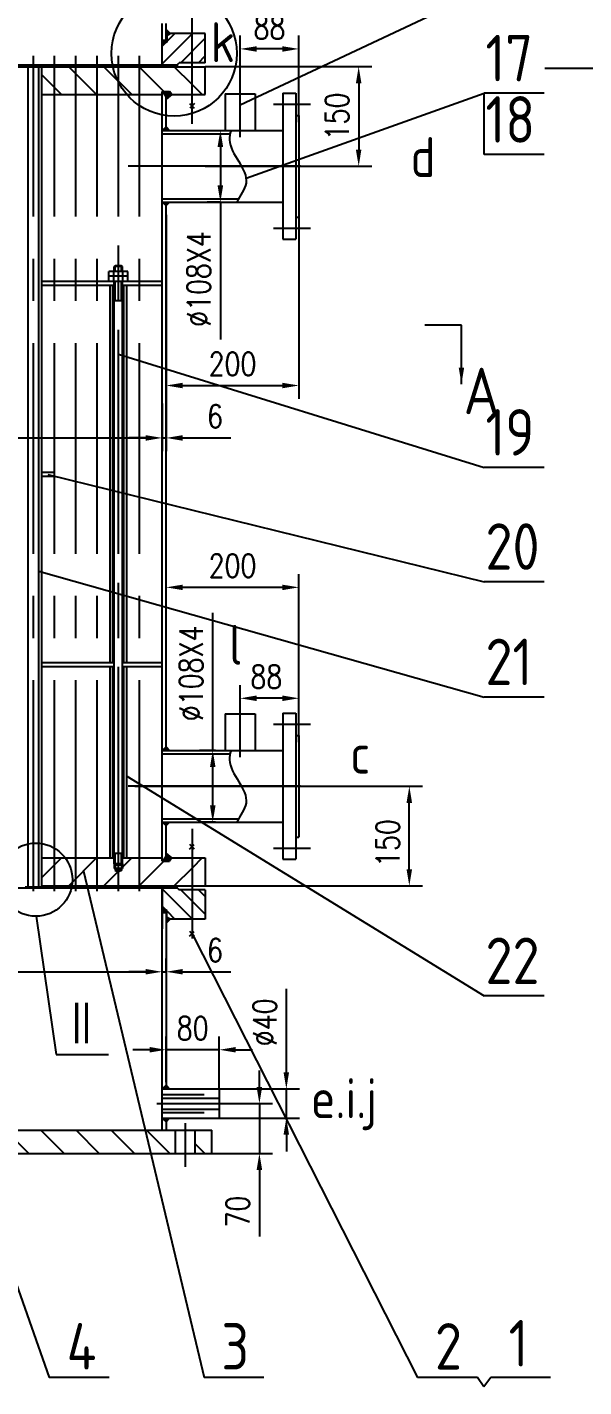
# Paper-space layout '布局1' of a CAD drawing. Extents: x 1187 to 4862, y -125 to 1349.
# Drawn here: x 2061.8 to 2145.7, y 162 to 366.8 of the extents above; entities that cross this region are included whole.
import ezdxf

# ---------------------------------------------------------------- set-up
doc = ezdxf.new("R2010")
doc.units = 0
doc.header["$MEASUREMENT"] = 0
doc.linetypes.add('CENTER', pattern=[50.8, 31.75, -6.35, 6.35, -6.35])
doc.linetypes.add('HIDDEN', pattern=[9.525, 6.35, -3.175])
doc.layers.get('DEFPOINTS').update_dxf_attribs({"linetype": 'CONTINUOUS'})
for name, color, linetype in [('一般注释', 5, 'CONTINUOUS'), ('中心线', 1, 'CENTER'), ('可见轮廓线', 7, 'CONTINUOUS'), ('填充剖面线', 3, 'CONTINUOUS'), ('尺寸标注', 5, 'CONTINUOUS'), ('细实线', 2, 'CONTINUOUS'), ('虚线', 4, 'HIDDEN')]:
    doc.layers.add(name, color=color, linetype=linetype)
doc.styles.add('TH_GBDIM', font='romans.shx', dxfattribs={"width": 0.8, "bigfont": 'gbcbig.shx'})
doc.styles.add('件号及接点字头', font='gbenor.shx', dxfattribs={"height": 7, "bigfont": 'gbcbig.shx'})
doc.styles.add('管口名称', font='gbenor.shx', dxfattribs={"height": 10, "bigfont": 'gbcbig.shx'})
doc.dimstyles.new('TH_GBDIM', dxfattribs={"dimtxt": 3.5, "dimasz": 2.5, "dimexe": 2, "dimexo": 0, "dimgap": 1.5, "dimtad": 1, "dimdec": 1, "dimzin": 0, "dimdsep": 46, "dimtxsty": 'TH_GBDIM', "dimcen": 2.5, "dimclrd": 130, "dimclre": 130, "dimclrt": 3, "dimadec": 0, "dimazin": 0, "dimtfac": 0.714286, "dimtdec": 1, "dimtmove": 0, "dimatfit": 3, "dimfxl": 0, "dimtolj": 1, "dimtzin": 0, "dimlwd": -1, "dimlwe": -1, "dimarcsym": 0})

# ---------------------------------------------------------------- blocks, each defined once
blk = doc.blocks.new('*D222')
at = {"layer": 'DEFPOINTS', "color": 0}
for p in [(1992.17, 310.09), (2082.17, 310.09), (2082.17, 304.89)]:
    blk.add_point(p, dxfattribs=at)
at = {"layer": '可见轮廓线', "color": 5}
for p, q in [((1992.17, 310.09), (1992.17, 302.89)), ((2082.17, 310.09), (2082.17, 302.89)), ((1994.67, 304.89), (2079.67, 304.89))]:
    blk.add_line(p, q, dxfattribs=at)
for points in [[(1994.67, 305.31), (1994.67, 304.47), (1992.17, 304.89)], [(2079.67, 305.31), (2079.67, 304.47), (2082.17, 304.89)]]:
    blk.add_solid(points, dxfattribs=at)
at = {"layer": '可见轮廓线', "color": 5, "insert": (2053.17, 308.14), "char_height": 3.5, "attachment_point": 5, "style": 'TH_GBDIM'}
blk.add_mtext('\\A1;%%C900', dxfattribs=at)
blk = doc.blocks.new('*D223')
at = {"layer": 'DEFPOINTS', "color": 0}
for p in [(2082.77, 311.77), (2082.17, 304.89), (2082.77, 304.89)]:
    blk.add_point(p, dxfattribs=at)
at = {"layer": '可见轮廓线', "color": 5}
for p, q in [((2082.77, 311.77), (2082.77, 302.89)), ((2082.17, 304.89), (2082.17, 306.89)), ((2079.67, 304.89), (2077.17, 304.89)), ((2082.17, 304.89), (2082.77, 304.89)), ((2085.27, 304.89), (2092.5, 304.89))]:
    blk.add_line(p, q, dxfattribs=at)
for points in [[(2079.67, 305.31), (2079.67, 304.47), (2082.17, 304.89)], [(2085.27, 305.31), (2085.27, 304.47), (2082.77, 304.89)]]:
    blk.add_solid(points, dxfattribs=at)
at = {"layer": '可见轮廓线', "color": 5, "insert": (2090.14, 308.14), "char_height": 3.5, "attachment_point": 5, "style": 'TH_GBDIM'}
blk.add_mtext('\\A1;6', dxfattribs=at)
blk = doc.blocks.new('*D225')
at = {"layer": 'DEFPOINTS', "color": 0}
for p in [(2082.17, 224.47), (1992.17, 222.62), (2082.17, 222.62)]:
    blk.add_point(p, dxfattribs=at)
at = {"layer": '可见轮廓线', "color": 5}
for p, q in [((1992.17, 222.62), (1992.17, 226.47)), ((2082.17, 222.62), (2082.17, 226.47)), ((1994.67, 224.47), (2079.67, 224.47))]:
    blk.add_line(p, q, dxfattribs=at)
for points in [[(1994.67, 224.89), (1994.67, 224.06), (1992.17, 224.47)], [(2079.67, 224.89), (2079.67, 224.06), (2082.17, 224.47)]]:
    blk.add_solid(points, dxfattribs=at)
at = {"layer": '可见轮廓线', "color": 5, "insert": (2047.36, 227.72), "char_height": 3.5, "attachment_point": 5, "style": 'TH_GBDIM'}
blk.add_mtext('\\A1;%%C900', dxfattribs=at)
blk = doc.blocks.new('*D226')
at = {"layer": 'DEFPOINTS', "color": 0}
for p in [(2082.17, 224.47), (2082.77, 224.47), (2082.77, 224.47)]:
    blk.add_point(p, dxfattribs=at)
at = {"layer": '可见轮廓线', "color": 5}
for p, q in [((2082.17, 224.47), (2082.17, 226.47)), ((2082.77, 224.47), (2082.77, 226.47)), ((2079.67, 224.47), (2077.17, 224.47)), ((2082.17, 224.47), (2082.77, 224.47)), ((2085.27, 224.47), (2092.5, 224.47))]:
    blk.add_line(p, q, dxfattribs=at)
for points in [[(2079.67, 224.89), (2079.67, 224.06), (2082.17, 224.47)], [(2085.27, 224.89), (2085.27, 224.06), (2082.77, 224.47)]]:
    blk.add_solid(points, dxfattribs=at)
at = {"layer": '可见轮廓线', "color": 5, "insert": (2090.14, 227.72), "char_height": 3.5, "attachment_point": 5, "style": 'TH_GBDIM'}
blk.add_mtext('\\A1;6', dxfattribs=at)
blk = doc.blocks.new('*D230')
at = {"layer": 'DEFPOINTS', "color": 0}
for p in [(2088.67, 360.82), (2088.67, 345.82), (2111.78, 345.82)]:
    blk.add_point(p, dxfattribs=at)
at = {"layer": '可见轮廓线', "color": 5}
for p, q in [((2088.67, 360.82), (2113.78, 360.82)), ((2111.78, 358.32), (2111.78, 348.32)), ((2088.67, 345.82), (2113.78, 345.82))]:
    blk.add_line(p, q, dxfattribs=at)
for points in [[(2111.36, 358.32), (2112.19, 358.32), (2111.78, 360.82)], [(2111.36, 348.32), (2112.19, 348.32), (2111.78, 345.82)]]:
    blk.add_solid(points, dxfattribs=at)
at = {"layer": '可见轮廓线', "color": 5, "insert": (2108.53, 353.32), "char_height": 3.5, "attachment_point": 5, "rotation": 90, "style": 'TH_GBDIM'}
blk.add_mtext('\\A1;150', dxfattribs=at)
blk = doc.blocks.new('*D231')
at = {"layer": 'DEFPOINTS', "color": 0}
for p in [(2088.96, 351.22), (2090.94, 340.42), (2090.94, 340.42)]:
    blk.add_point(p, dxfattribs=at)
at = {"layer": '可见轮廓线', "color": 5}
for p, q in [((2088.96, 351.22), (2092.94, 351.22)), ((2090.94, 348.72), (2090.94, 342.92)), ((2090.94, 340.42), (2088.94, 340.42)), ((2090.94, 340.42), (2090.94, 319.72))]:
    blk.add_line(p, q, dxfattribs=at)
for points in [[(2090.52, 348.72), (2091.36, 348.72), (2090.94, 351.22)], [(2090.52, 342.92), (2091.36, 342.92), (2090.94, 340.42)]]:
    blk.add_solid(points, dxfattribs=at)
at = {"layer": '可见轮廓线', "color": 5, "insert": (2087.69, 328.82), "char_height": 3.5, "attachment_point": 5, "rotation": 90, "style": 'TH_GBDIM'}
blk.add_mtext('\\A1;%%C108X4', dxfattribs=at)
blk = doc.blocks.new('*D232')
at = {"layer": 'DEFPOINTS', "color": 0}
for p in [(2089.79, 257.82), (2090.22, 257.82), (2090.22, 247.02)]:
    blk.add_point(p, dxfattribs=at)
at = {"layer": '可见轮廓线', "color": 5}
for p, q in [((2089.79, 257.82), (2089.79, 278.52)), ((2090.22, 257.82), (2087.79, 257.82)), ((2089.79, 249.52), (2089.79, 255.32)), ((2090.22, 247.02), (2087.79, 247.02))]:
    blk.add_line(p, q, dxfattribs=at)
for points in [[(2089.38, 255.32), (2090.21, 255.32), (2089.79, 257.82)], [(2089.38, 249.52), (2090.21, 249.52), (2089.79, 247.02)]]:
    blk.add_solid(points, dxfattribs=at)
at = {"layer": '可见轮廓线', "color": 5, "insert": (2086.54, 269.42), "char_height": 3.5, "attachment_point": 5, "rotation": 90, "style": 'TH_GBDIM'}
blk.add_mtext('\\A1;%%C108X4', dxfattribs=at)
blk = doc.blocks.new('*D233')
at = {"layer": 'DEFPOINTS', "color": 0}
for p in [(2088.67, 252.42), (2119.41, 252.42), (2088.67, 237.42)]:
    blk.add_point(p, dxfattribs=at)
at = {"layer": '可见轮廓线', "color": 5}
for p, q in [((2088.67, 252.42), (2121.41, 252.42)), ((2119.41, 239.92), (2119.41, 249.92)), ((2088.67, 237.42), (2121.41, 237.42))]:
    blk.add_line(p, q, dxfattribs=at)
for points in [[(2118.99, 249.92), (2119.82, 249.92), (2119.41, 252.42)], [(2118.99, 239.92), (2119.82, 239.92), (2119.41, 237.42)]]:
    blk.add_solid(points, dxfattribs=at)
at = {"layer": '可见轮廓线', "color": 5, "insert": (2116.16, 243.86), "char_height": 3.5, "attachment_point": 5, "rotation": 90, "style": 'TH_GBDIM'}
blk.add_mtext('\\A1;150', dxfattribs=at)
blk = doc.blocks.new('*D236')
at = {"layer": 'DEFPOINTS', "color": 0}
for p in [(2090.77, 206.82), (2100.88, 206.82), (2090.77, 202.42)]:
    blk.add_point(p, dxfattribs=at)
at = {"layer": '可见轮廓线', "color": 5}
for p, q in [((2100.88, 209.32), (2100.88, 221.88)), ((2090.77, 206.82), (2102.88, 206.82)), ((2100.88, 202.42), (2100.88, 206.82)), ((2090.77, 202.42), (2102.88, 202.42)), ((2100.88, 199.92), (2100.88, 197.42))]:
    blk.add_line(p, q, dxfattribs=at)
for points in [[(2100.46, 209.32), (2101.29, 209.32), (2100.88, 206.82)], [(2100.46, 199.92), (2101.29, 199.92), (2100.88, 202.42)]]:
    blk.add_solid(points, dxfattribs=at)
at = {"layer": '可见轮廓线', "color": 5, "insert": (2097.63, 216.85), "char_height": 3.5, "attachment_point": 5, "rotation": 90, "style": 'TH_GBDIM'}
blk.add_mtext('\\A1;%%C40', dxfattribs=at)
blk = doc.blocks.new('*D237')
at = {"layer": 'DEFPOINTS', "color": 0}
for p in [(2082.77, 212.72), (2082.77, 207.85), (2090.77, 206.82)]:
    blk.add_point(p, dxfattribs=at)
at = {"layer": '可见轮廓线', "color": 5}
for p, q in [((2082.77, 207.85), (2082.77, 214.72)), ((2090.77, 206.82), (2090.77, 214.72)), ((2080.27, 212.72), (2077.77, 212.72)), ((2090.77, 212.72), (2082.77, 212.72)), ((2093.27, 212.72), (2095.77, 212.72))]:
    blk.add_line(p, q, dxfattribs=at)
for points in [[(2080.27, 213.14), (2080.27, 212.31), (2082.77, 212.72)], [(2093.27, 213.14), (2093.27, 212.31), (2090.77, 212.72)]]:
    blk.add_solid(points, dxfattribs=at)
at = {"layer": '可见轮廓线', "color": 5, "insert": (2086.77, 215.97), "char_height": 3.5, "attachment_point": 5, "style": 'TH_GBDIM'}
blk.add_mtext('\\A1;80', dxfattribs=at)
blk = doc.blocks.new('*D240')
at = {"layer": 'DEFPOINTS', "color": 0}
for p in [(2082.77, 338.51), (2102.77, 338.51), (2102.77, 312.79)]:
    blk.add_point(p, dxfattribs=at)
at = {"layer": '可见轮廓线', "color": 5}
for p, q in [((2082.77, 338.51), (2082.77, 310.79)), ((2102.77, 338.51), (2102.77, 310.79)), ((2085.27, 312.79), (2100.27, 312.79))]:
    blk.add_line(p, q, dxfattribs=at)
for points in [[(2085.27, 313.2), (2085.27, 312.37), (2082.77, 312.79)], [(2100.27, 313.2), (2100.27, 312.37), (2102.77, 312.79)]]:
    blk.add_solid(points, dxfattribs=at)
at = {"layer": '可见轮廓线', "color": 5, "insert": (2092.77, 316.04), "char_height": 3.5, "attachment_point": 5, "style": 'TH_GBDIM'}
blk.add_mtext('\\A1;200', dxfattribs=at)
blk = doc.blocks.new('*D241')
at = {"layer": 'DEFPOINTS', "color": 0}
for p in [(2093.92, 363.49), (2093.92, 352.45), (2102.77, 352.45)]:
    blk.add_point(p, dxfattribs=at)
at = {"layer": '可见轮廓线', "color": 5}
for p, q in [((2093.92, 352.45), (2093.92, 365.49)), ((2102.77, 352.45), (2102.77, 365.49)), ((2100.27, 363.49), (2096.42, 363.49))]:
    blk.add_line(p, q, dxfattribs=at)
for points in [[(2096.42, 363.9), (2096.42, 363.07), (2093.92, 363.49)], [(2100.27, 363.9), (2100.27, 363.07), (2102.77, 363.49)]]:
    blk.add_solid(points, dxfattribs=at)
at = {"layer": '可见轮廓线', "color": 5, "insert": (2098.34, 366.74), "char_height": 3.5, "attachment_point": 5, "style": 'TH_GBDIM'}
blk.add_mtext('\\A1;88', dxfattribs=at)
blk = doc.blocks.new('*D242')
at = {"layer": 'DEFPOINTS', "color": 0}
for p in [(2093.92, 265.67), (2093.92, 259.05), (2102.77, 259.05)]:
    blk.add_point(p, dxfattribs=at)
at = {"layer": '可见轮廓线', "color": 5}
for p, q in [((2093.92, 259.05), (2093.92, 267.67)), ((2102.77, 259.05), (2102.77, 267.67)), ((2100.27, 265.67), (2096.42, 265.67))]:
    blk.add_line(p, q, dxfattribs=at)
for points in [[(2096.42, 266.09), (2096.42, 265.25), (2093.92, 265.67)], [(2100.27, 266.09), (2100.27, 265.25), (2102.77, 265.67)]]:
    blk.add_solid(points, dxfattribs=at)
at = {"layer": '可见轮廓线', "color": 5, "insert": (2097.86, 268.92), "char_height": 3.5, "attachment_point": 5, "style": 'TH_GBDIM'}
blk.add_mtext('\\A1;88', dxfattribs=at)
blk = doc.blocks.new('*D243')
at = {"layer": 'DEFPOINTS', "color": 0}
for p in [(2082.77, 282.38), (2082.77, 259.62), (2102.77, 259.62)]:
    blk.add_point(p, dxfattribs=at)
at = {"layer": '可见轮廓线', "color": 5}
for p, q in [((2082.77, 259.62), (2082.77, 284.38)), ((2102.77, 259.62), (2102.77, 284.38)), ((2100.27, 282.38), (2085.27, 282.38))]:
    blk.add_line(p, q, dxfattribs=at)
for points in [[(2085.27, 282.79), (2085.27, 281.96), (2082.77, 282.38)], [(2100.27, 282.79), (2100.27, 281.96), (2102.77, 282.38)]]:
    blk.add_solid(points, dxfattribs=at)
at = {"layer": '可见轮廓线', "color": 5, "insert": (2092.77, 285.63), "char_height": 3.5, "attachment_point": 5, "style": 'TH_GBDIM'}
blk.add_mtext('\\A1;200', dxfattribs=at)
blk = doc.blocks.new('*D259')
at = {"layer": 'DEFPOINTS', "color": 0}
for p in [(2089.06, 204.62), (2089.06, 197.12), (2096.82, 197.12)]:
    blk.add_point(p, dxfattribs=at)
at = {"layer": '尺寸标注', "color": 5}
for p, q in [((2096.82, 207.12), (2096.82, 209.62)), ((2089.06, 204.62), (2098.82, 204.62)), ((2096.82, 204.62), (2096.82, 197.12)), ((2089.06, 197.12), (2098.82, 197.12)), ((2096.82, 194.62), (2096.82, 184.58))]:
    blk.add_line(p, q, dxfattribs=at)
for points in [[(2096.4, 207.12), (2097.24, 207.12), (2096.82, 204.62)], [(2096.4, 194.62), (2097.24, 194.62), (2096.82, 197.12)]]:
    blk.add_solid(points, dxfattribs=at)
at = {"layer": '尺寸标注', "color": 5, "insert": (2093.57, 188.35), "char_height": 3.5, "attachment_point": 5, "rotation": 90, "style": 'TH_GBDIM'}
blk.add_mtext('\\A1;70', dxfattribs=at)

psp = doc.layouts.new('布局1')

# ---------------------------------------------------------------- hatches: boundary and pattern name
at = {"layer": '可见轮廓线'}
h = psp.add_hatch(color=256, dxfattribs=at)
h.paths.add_polyline_path([(2082.769, 366.417), (2083.38, 365.817), (2082.861, 365.517), (2082.769, 365.517)])
h.paths.add_polyline_path([(2082.169, 364.817), (2082.861, 364.817), (2082.861, 364.517), (2082.169, 364.139)])
for points in [[(2083.264, 357.08), (2082.219, 357.08), (2082.766, 356.293), (2082.766, 355.914), (2083.635, 356.617)], [(2082.169, 351.217), (2083.258, 351.217), (2082.769, 351.737)], [(2082.769, 339.897), (2082.169, 340.417), (2083.258, 340.417)], [(2082.169, 257.817), (2083.258, 257.817), (2082.769, 258.337)], [(2082.769, 246.497), (2082.169, 247.017), (2083.258, 247.017)], [(2083.264, 241.153), (2082.219, 241.153), (2082.766, 241.941), (2082.766, 242.32), (2083.635, 241.617)]]:
    psp.add_hatch(color=256, dxfattribs=at).paths.add_polyline_path(points)
h = psp.add_hatch(color=256, dxfattribs=at)
h.paths.add_polyline_path([(2064.036, 237.417), (2064.143, 237.417), (2064.036, 237.278)])
h.paths.add_polyline_path([(2064.036, 237.506), (2064.143, 237.417), (2064.036, 237.417)])
h = psp.add_hatch(color=256, dxfattribs=at)
h.paths.add_polyline_path([(2082.769, 231.817), (2083.38, 232.417), (2082.861, 232.717), (2082.769, 232.717)])
h.paths.add_polyline_path([(2082.169, 233.417), (2082.861, 233.417), (2082.861, 233.717), (2082.169, 234.095)])
h = psp.add_hatch(color=256, dxfattribs=at)
h.paths.add_polyline_path([(2082.769, 207.387), (2082.169, 206.817), (2082.769, 206.817)])
h.paths.add_polyline_path([(2082.769, 207.387), (2082.769, 206.817), (2083.293, 206.817)])
h = psp.add_hatch(color=256, dxfattribs=at)
h.paths.add_polyline_path([(2082.769, 201.847), (2082.169, 202.417), (2082.769, 202.417)])
h.paths.add_polyline_path([(2082.769, 201.847), (2082.769, 202.417), (2083.293, 202.417)])
at = {"layer": '填充剖面线'}
h = psp.add_hatch(dxfattribs=at)
h.set_pattern_fill('ANSI31', color=256, scale=15, style=0)
h.paths.add_polyline_path([(2084.719, 361.417), (2086.669, 361.417), (2086.669, 365.817), (2083.38, 365.817), (2082.861, 365.517), (2082.861, 364.517), (2082.169, 364.139), (2082.169, 361.117), (2084.419, 361.117)])
h.paths.add_polyline_path([(2086.669, 361.417), (2088.669, 361.417), (2088.669, 365.817), (2086.669, 365.817)])
h = psp.add_hatch(dxfattribs=at)
h.set_pattern_fill('ANSI37', color=256, scale=5, angle=90, style=0)
h.paths.add_polyline_path([(1989.919, 361.117), (1989.919, 360.817), (2037.169, 360.817), (2037.169, 361.117)])
h.paths.add_polyline_path([(2037.169, 361.117), (2037.169, 360.817), (2084.419, 360.817), (2084.419, 361.117)])
h = psp.add_hatch(dxfattribs=at)
h.set_pattern_fill('ANSI37', color=256, scale=5, angle=90, style=0)
h.paths.add_polyline_path([(2082.169, 237.417), (2082.169, 237.117), (2084.419, 237.117), (2084.419, 237.417)])
h = psp.add_hatch(dxfattribs=at)
h.set_pattern_fill('ANSI31', color=256, scale=15, style=0)
h.set_pattern_definition([(315, (9e-13, 598.234), (-1.3258252, -1.3258252), [])])
h.paths.add_polyline_path([(2084.719, 236.817), (2084.419, 237.117), (2082.169, 237.117), (2082.169, 234.095), (2082.861, 233.717), (2082.861, 232.717), (2083.38, 232.417), (2086.669, 232.417), (2086.669, 236.817)])
h.paths.add_polyline_path([(2086.669, 232.417), (2088.669, 232.417), (2088.669, 236.817), (2086.669, 236.817)])
h = psp.add_hatch(dxfattribs=at)
h.set_pattern_fill('ANSI31', color=256, scale=30, angle=90, style=0)
h.paths.add_polyline_path([(1984.669, 197.117), (1987.169, 197.117), (1987.169, 200.617), (1984.669, 200.617)])
h.paths.add_polyline_path([(2037.169, 197.117), (2037.169, 200.617), (1990.169, 200.617), (1990.169, 197.117)])
h.paths.add_polyline_path([(2084.169, 197.117), (2084.169, 200.617), (2037.169, 200.617), (2037.169, 197.117)])
h.paths.add_polyline_path([(2087.169, 197.117), (2089.669, 197.117), (2089.669, 200.617), (2087.169, 200.617)])

# ---------------------------------------------------------------- linework, layer by layer
at = {"layer": '一般注释'}
for p, q in [((2139.714, 356.808), (2130.702, 356.808)), ((2130.702, 347.563), (2130.702, 356.808)), ((2139.714, 347.563), (2130.702, 347.563)), ((2139.714, 300.435), (2130.702, 300.435)), ((2139.714, 283.226), (2130.702, 283.226)), ((2139.714, 265.853), (2130.702, 265.853)), ((2070.324, 239.646), (2088.475, 163.347)), ((2063.206, 232.836), (2066.186, 212.032)), ((2086.699, 230.205), (2120.663, 163.347)), ((2139.714, 220.832), (2130.702, 220.832)), ((2066.186, 212.032), (2074.095, 212.032)), ((2050.23, 205.665), (2065.171, 163.347)), ((2074.183, 163.347), (2065.171, 163.347)), ((2097.487, 163.347), (2088.475, 163.347)), ((2129.675, 163.347), (2120.663, 163.347)), ((2130.659, 161.951), (2129.675, 163.347)), ((2131.675, 163.347), (2130.659, 161.951)), ((2140.688, 163.347), (2131.675, 163.347))]:
    psp.add_line(p, q, dxfattribs=at)
for centre, radius in [((2083.975, 362.817), 9.441), ((2063.132, 238.349), 5.514)]:
    psp.add_circle(centre, radius, dxfattribs=at)
at = {"layer": '中心线'}
for p, q in [((2086.669, 352.224), (2086.669, 368.769)), ((2062.769, 236.635), (2062.769, 362.434)), ((2065.969, 236.635), (2065.969, 362.434)), ((2069.169, 236.635), (2069.169, 362.434)), ((2072.369, 236.635), (2072.369, 362.434)), ((2075.569, 236.635), (2075.569, 362.434)), ((2078.769, 236.635), (2078.769, 362.434)), ((2139.849, 360.582), (2245.335, 360.582)), ((2093.919, 350.193), (2093.919, 358.265)), ((2098.957, 355.158), (2104.523, 355.158)), ((2102.995, 345.817), (2077.032, 345.817)), ((2098.957, 336.476), (2104.523, 336.476)), ((2075.569, 238.634), (2075.569, 334.129)), ((2093.919, 256.793), (2093.919, 264.865)), ((2098.957, 261.758), (2104.523, 261.758)), ((2102.995, 252.417), (2077.032, 252.417)), ((2078.063, 252.417), (2105.632, 252.417)), ((2086.669, 246.01), (2086.669, 229.465)), ((2098.957, 243.076), (2104.523, 243.076)), ((2081.364, 204.617), (2092.467, 204.617)), ((2085.669, 195.084), (2085.669, 201.674))]:
    psp.add_line(p, q, dxfattribs=at)
at = {"layer": '可见轮廓线'}
for p, q in [((2082.169, 361.117), (2082.169, 367.317)), ((2082.169, 361.117), (2082.169, 367.317)), ((2082.769, 364.817), (2082.769, 367.317)), ((2082.769, 364.467), (2082.769, 367.317)), ((2082.169, 364.817), (2082.769, 364.817)), ((2083.38, 365.817), (2082.769, 366.417)), ((2082.861, 365.517), (2082.769, 365.517)), ((2082.861, 365.517), (2083.38, 365.817)), ((2082.861, 365.517), (2082.861, 364.517)), ((2088.669, 365.817), (2083.38, 365.817)), ((2088.669, 361.417), (2088.669, 365.817)), ((2082.861, 364.517), (2082.169, 364.139)), ((1985.669, 360.817), (2088.669, 360.817)), ((1989.919, 361.117), (2084.419, 361.117)), ((2061.985, 237.278), (2061.985, 360.817)), ((2063.61, 237.278), (2063.61, 360.817)), ((2064.036, 237.278), (2064.036, 360.817)), ((2084.419, 361.117), (2084.719, 361.417)), ((2084.419, 361.117), (2084.419, 360.817)), ((2088.669, 361.417), (2084.719, 361.417)), ((2088.669, 356.617), (2088.669, 360.817)), ((2064.036, 356.617), (2082.169, 356.617)), ((2082.169, 357.08), (2083.264, 357.08)), ((2082.169, 306.717), (2082.169, 357.08)), ((2082.219, 357.08), (2082.766, 356.293)), ((2082.769, 351.737), (2082.769, 357.08)), ((2083.635, 356.617), (2082.769, 355.917)), ((2083.635, 356.617), (2083.264, 357.08)), ((2083.635, 356.617), (2088.669, 356.617)), ((2091.669, 356.717), (2096.169, 356.717)), ((2091.669, 356.717), (2091.669, 351.217)), ((2096.169, 356.717), (2096.169, 351.217)), ((2100.369, 356.817), (2100.369, 334.817)), ((2100.369, 356.817), (2102.32, 356.817)), ((2102.32, 356.817), (2102.32, 334.817)), ((2086.299, 355.271), (2086.988, 354.567)), ((2087.04, 355.271), (2086.351, 354.567)), ((2102.32, 353.477), (2102.769, 353.477)), ((2102.769, 353.477), (2102.769, 338.157)), ((2082.169, 351.217), (2082.769, 351.737)), ((2082.169, 351.217), (2100.369, 351.217)), ((2082.169, 350.717), (2092.398, 350.717)), ((2082.769, 351.737), (2083.258, 351.217)), ((2091.669, 351.217), (2096.169, 351.217)), ((2082.169, 340.917), (2093.677, 340.917)), ((2082.169, 340.417), (2082.769, 339.897)), ((2082.169, 340.417), (2100.369, 340.417)), ((2082.769, 339.897), (2083.258, 340.417)), ((2082.769, 306.717), (2082.769, 339.897)), ((2102.32, 338.157), (2102.769, 338.157)), ((2100.369, 334.817), (2102.32, 334.817)), ((2100.369, 334.817), (2102.32, 334.817)), ((2074.162, 328.517), (2074.162, 329.976)), ((2076.977, 329.976), (2074.162, 329.976)), ((2074.897, 328.517), (2074.897, 329.976)), ((2075.077, 330.833), (2074.944, 330.709)), ((2074.944, 329.976), (2074.944, 330.709)), ((2076.194, 330.709), (2074.944, 330.709)), ((2076.062, 330.833), (2075.077, 330.833)), ((2076.194, 330.709), (2076.062, 330.833)), ((2076.194, 329.976), (2076.194, 330.709)), ((2076.242, 328.517), (2076.242, 329.976)), ((2076.977, 328.517), (2076.977, 329.976)), ((2064.036, 328.517), (2076.196, 328.517)), ((2064.036, 327.917), (2074.946, 327.917)), ((2076.977, 329.247), (2074.162, 329.247)), ((2074.162, 328.517), (2076.977, 328.517)), ((2074.325, 321.617), (2074.325, 327.917)), ((2074.763, 321.617), (2074.763, 327.917)), ((2074.95, 240.712), (2074.946, 328.517)), ((2074.95, 240.712), (2074.946, 328.517)), ((2076.2, 240.712), (2076.196, 328.517)), ((2076.2, 240.712), (2076.196, 328.517)), ((2076.196, 328.517), (2082.169, 328.517)), ((2076.196, 327.917), (2082.169, 327.917)), ((2076.388, 321.617), (2076.388, 327.917)), ((2076.825, 321.617), (2076.825, 327.917)), ((2076.194, 325.557), (2074.944, 325.557)), ((2074.325, 281.617), (2074.325, 321.617)), ((2074.763, 281.617), (2074.763, 321.617)), ((2076.388, 281.617), (2076.388, 321.617)), ((2076.825, 281.617), (2076.825, 321.617)), ((2082.169, 241.153), (2082.169, 306.717)), ((2082.769, 258.337), (2082.769, 306.717)), ((2064.036, 299.717), (2065.969, 299.717)), ((2064.036, 299.117), (2065.969, 299.117)), ((2065.969, 299.117), (2065.969, 299.717)), ((2065.969, 299.117), (2065.969, 299.717)), ((2074.325, 271.017), (2074.325, 281.617)), ((2074.763, 271.017), (2074.763, 281.617)), ((2076.388, 271.017), (2076.388, 281.617)), ((2076.825, 271.017), (2076.825, 281.617)), ((2074.949, 271.017), (2064.036, 271.017)), ((2074.949, 270.417), (2064.036, 270.417)), ((2074.325, 241.617), (2074.325, 270.417)), ((2074.763, 241.617), (2074.763, 270.417)), ((2082.169, 271.017), (2076.199, 271.017)), ((2082.169, 270.417), (2076.199, 270.417)), ((2076.388, 241.617), (2076.388, 270.417)), ((2076.825, 241.617), (2076.825, 270.417)), ((2091.669, 263.317), (2091.669, 257.817)), ((2091.669, 263.317), (2096.169, 263.317)), ((2096.169, 263.317), (2096.169, 257.817)), ((2100.369, 263.417), (2102.32, 263.417)), ((2100.369, 263.417), (2100.369, 241.417)), ((2102.32, 263.417), (2102.32, 241.417)), ((2082.169, 257.817), (2082.769, 258.337)), ((2082.769, 258.337), (2083.258, 257.817)), ((2082.769, 257.817), (2082.769, 258.337)), ((2102.32, 260.077), (2102.769, 260.077)), ((2102.769, 260.077), (2102.769, 244.757)), ((2082.169, 257.817), (2100.369, 257.817)), ((2082.169, 257.317), (2092.398, 257.317)), ((2091.669, 257.817), (2096.169, 257.817)), ((2082.169, 247.517), (2093.677, 247.517)), ((2082.169, 247.017), (2100.369, 247.017)), ((2082.169, 247.017), (2082.769, 246.497)), ((2082.769, 241.153), (2082.769, 247.017)), ((2082.769, 246.497), (2083.258, 247.017)), ((2102.32, 244.757), (2102.769, 244.757)), ((2076.2, 242.272), (2074.95, 242.272)), ((2082.219, 241.153), (2082.766, 241.941)), ((2083.635, 241.617), (2082.769, 242.317)), ((2086.299, 242.963), (2086.988, 243.667)), ((2087.04, 242.963), (2086.351, 243.667)), ((2064.036, 241.617), (2074.95, 241.617)), ((2076.2, 240.712), (2074.95, 240.712)), ((2074.95, 240.712), (2075.082, 240.51)), ((2076.2, 240.035), (2074.95, 240.035)), ((2076.069, 240.51), (2075.082, 240.51)), ((2075.082, 240.51), (2075.082, 239.751)), ((2076.069, 239.751), (2075.082, 239.751)), ((2075.082, 239.751), (2075.575, 239.51)), ((2076.069, 239.751), (2075.575, 239.51)), ((2076.2, 240.712), (2076.069, 240.51)), ((2076.069, 240.51), (2076.069, 239.751)), ((2076.2, 241.617), (2082.169, 241.617)), ((2082.169, 241.153), (2083.264, 241.153)), ((2083.635, 241.617), (2083.264, 241.153)), ((2083.635, 241.617), (2088.669, 241.617)), ((2088.669, 241.617), (2088.669, 237.417)), ((2100.369, 241.417), (2102.32, 241.417)), ((2100.369, 241.417), (2102.32, 241.417)), ((1989.919, 237.117), (2084.419, 237.117)), ((2061.547, 237.278), (2064.036, 237.278)), ((2064.143, 237.417), (2064.036, 237.506)), ((2064.036, 237.278), (2064.143, 237.417)), ((2064.036, 237.417), (2088.669, 237.417)), ((2082.169, 200.617), (2082.169, 237.417)), ((2082.169, 237.117), (2082.169, 230.917)), ((2082.169, 237.117), (2082.169, 230.917)), ((2084.419, 237.117), (2084.419, 237.417)), ((2084.419, 237.117), (2084.719, 236.817)), ((2088.669, 236.817), (2084.719, 236.817)), ((2088.669, 236.817), (2088.669, 232.417)), ((2082.861, 233.717), (2082.169, 234.095)), ((2082.769, 233.767), (2082.769, 230.917)), ((2082.861, 232.717), (2082.861, 233.717)), ((2082.169, 233.417), (2082.769, 233.417)), ((2082.769, 233.417), (2082.769, 206.817)), ((2082.861, 232.717), (2082.769, 232.717)), ((2083.38, 232.417), (2082.769, 231.817)), ((2082.861, 232.717), (2083.38, 232.417)), ((2088.669, 232.417), (2083.38, 232.417)), ((2086.299, 229.842), (2086.988, 230.546)), ((2087.04, 229.842), (2086.351, 230.546)), ((2082.169, 206.817), (2082.769, 207.387)), ((2082.769, 207.387), (2083.293, 206.817)), ((2082.169, 206.817), (2090.769, 206.817)), ((2082.169, 205.444), (2090.769, 205.444)), ((2090.769, 206.817), (2090.769, 202.417)), ((2082.169, 203.79), (2090.769, 203.79)), ((2082.169, 202.417), (2090.769, 202.417)), ((2082.169, 202.417), (2082.769, 201.847)), ((2082.769, 202.417), (2082.769, 200.617)), ((2082.769, 201.847), (2083.293, 202.417)), ((1984.669, 200.617), (2089.669, 200.617)), ((2084.169, 197.117), (2084.169, 200.617)), ((2087.169, 197.117), (2087.169, 200.617)), ((2087.169, 197.117), (2087.169, 200.617)), ((2089.669, 197.117), (2089.669, 200.617)), ((1984.669, 197.117), (2089.669, 197.117))]:
    psp.add_line(p, q, dxfattribs=at)
at = {"layer": '填充剖面线'}
for p, q in [((2072.295, 356.617), (2068.095, 360.817)), ((2077.598, 356.617), (2073.398, 360.817)), ((2082.438, 357.08), (2078.701, 360.817)), ((2086.669, 358.152), (2084.005, 360.817)), ((2066.992, 356.617), (2064.036, 359.573)), ((2088.205, 356.617), (2086.669, 358.152)), ((2066.992, 241.617), (2064.036, 238.661)), ((2072.295, 241.617), (2068.095, 237.417)), ((2077.598, 241.617), (2073.398, 237.417)), ((2082.438, 241.153), (2078.701, 237.417)), ((2086.669, 240.082), (2084.005, 237.417)), ((2088.205, 241.617), (2086.669, 240.082))]:
    psp.add_line(p, q, dxfattribs=at)
at = {"layer": '尺寸标注'}
for p, q in [((2093.919, 355.08), (2130.702, 372.356)), ((2094.805, 344.021), (2130.702, 356.808)), ((2075.569, 317.52), (2130.702, 300.435)), ((2064.931, 299.399), (2130.702, 283.226)), ((2063.61, 284.807), (2130.702, 265.853)), ((2076.825, 253.962), (2130.702, 220.832))]:
    psp.add_line(p, q, dxfattribs=at)
at = {"layer": '细实线'}
for p, q in [((2075.077, 329.976), (2075.077, 330.833)), ((2076.062, 329.976), (2076.062, 330.833)), ((2075.077, 325.557), (2075.077, 328.517)), ((2076.062, 325.557), (2076.062, 328.517)), ((2075.082, 240.51), (2075.082, 242.272)), ((2076.069, 240.51), (2076.069, 242.272)), ((2074.95, 240.712), (2074.95, 240.035)), ((2076.2, 240.712), (2076.2, 240.035))]:
    psp.add_line(p, q, dxfattribs=at)
for points in [[(2092.568, 351.217), (2092.375, 350.743), (2091.791, 348.145), (2096.377, 344.34), (2093.878, 341.4), (2093.416, 340.417)], [(2092.568, 257.817), (2092.375, 257.343), (2091.791, 254.745), (2096.377, 250.94), (2093.878, 248), (2093.416, 247.017)]]:
    psp.add_open_spline(points, degree=3, knots=[2.9036148, 2.9036148, 2.9036148, 2.9036148, 4.4742699, 11.4518247, 14.6281502, 14.6281502, 14.6281502, 14.6281502], dxfattribs=at)
at = {"layer": '虚线'}
for p, q in [((2082.169, 205.961), (2090.769, 205.961)), ((2082.169, 203.273), (2090.769, 203.273))]:
    psp.add_line(p, q, dxfattribs=at)

# ---------------------------------------------------------------- texts
at = {"layer": '一般注释', "style": '件号及接点字头'}
for s, p in [('17', (2130.878, 358.607)), ('18', (2130.878, 349.362)), ('A', (2127.585, 308.479)), ('19', (2130.878, 302.234)), ('20', (2130.878, 285.025)), ('21', (2130.878, 267.652)), ('22', (2130.878, 222.631)), ('Ⅱ', (2067.498, 213.018)), ('4', (2067.776, 164.546)), ('3', (2091.079, 164.546)), ('2', (2123.267, 164.546)), ('1', (2134.373, 165.014))]:
    psp.add_text(s, height=7, dxfattribs=at).set_placement(p)
at = {"layer": '尺寸标注', "style": '管口名称'}
for s, p in [('k', (2089.491, 361.513)), ('d', (2119.606, 344.193)), ('l', (2092.263, 270.719)), ('c', (2110.494, 254.315)), ('e.i.j', (2104.565, 202.422))]:
    psp.add_text(s, height=6, dxfattribs=at).set_placement(p)

# ---------------------------------------------------------------- dimensions: what is measured, and where the dimension line sits
at = {"layer": '可见轮廓线'}
for base, p1, p2, text, picture, middle in [((2093.919, 363.485), (2102.769, 352.446), (2093.919, 352.446), '88', '*D241', (2098.344, 366.735)), ((2102.769, 312.785), (2082.769, 338.506), (2102.769, 338.506), '200', '*D240', (2092.769, 316.035)), ((2082.769, 304.889), (2082.169, 304.889), (2082.769, 311.774), '6', '*D223', (2090.136, 308.139)), ((2082.769, 282.376), (2102.769, 259.615), (2082.769, 259.615), '200', '*D243', (2092.769, 285.626)), ((2082.769, 224.472), (2082.169, 224.472), (2082.769, 224.472), '6', '*D226', (2090.136, 227.722)), ((2082.769, 212.724), (2090.769, 206.817), (2082.769, 207.848), '80', '*D237', (2086.769, 215.974))]:
    dim = psp.add_linear_dim(base=base, p1=p1, p2=p2, text=text, dimstyle='TH_GBDIM', override={"dimclrd": 5, "dimclre": 5, "dimclrt": 5}, dxfattribs=at)
    dim.commit()
    dim.dimension.update_dxf_attribs({"geometry": picture, "text_midpoint": middle})
for base, p1, p2, picture, middle in [((2111.776, 345.817), (2088.669, 360.817), (2088.669, 345.817), '*D230', (2111.776, 353.317)), ((2119.406, 252.417), (2088.669, 237.417), (2088.669, 252.417), '*D233', (2119.406, 243.856))]:
    dim = psp.add_linear_dim(base=base, p1=p1, p2=p2, angle=90, text='150', dimstyle='TH_GBDIM', override={"dimclrd": 5, "dimclre": 5, "dimclrt": 5}, dxfattribs=at)
    dim.commit()
    dim.dimension.update_dxf_attribs({"geometry": picture, "text_midpoint": middle, "dimtype": 160})
for base, p1, p2, text, picture, middle in [((2090.94, 340.417), (2088.958, 351.217), (2090.94, 340.417), '%%C108X4', '*D231', (2087.69, 328.817)), ((2089.795, 257.817), (2090.215, 247.017), (2090.215, 257.817), '%%C108X4', '*D232', (2086.545, 269.417)), ((2100.877, 206.817), (2090.769, 202.417), (2090.769, 206.817), '%%C40', '*D236', (2097.627, 216.85))]:
    dim = psp.add_linear_dim(base=base, p1=p1, p2=p2, angle=90, text=text, dimstyle='TH_GBDIM', override={"dimclrd": 5, "dimclre": 5, "dimclrt": 5}, dxfattribs=at)
    dim.commit()
    dim.dimension.update_dxf_attribs({"geometry": picture, "text_midpoint": middle})
for base, p1, p2, text, picture, middle in [((2082.169, 304.889), (1992.169, 310.086), (2082.169, 310.086), '%%C900', '*D222', (2053.169, 304.889)), ((2093.919, 265.67), (2102.769, 259.046), (2093.919, 259.046), '88', '*D242', (2097.862, 265.67)), ((2082.169, 224.472), (1992.169, 222.623), (2082.169, 222.623), '%%C900', '*D225', (2047.356, 224.472))]:
    dim = psp.add_linear_dim(base=base, p1=p1, p2=p2, text=text, dimstyle='TH_GBDIM', override={"dimclrd": 5, "dimclre": 5, "dimclrt": 5}, dxfattribs=at)
    dim.commit()
    dim.dimension.update_dxf_attribs({"geometry": picture, "text_midpoint": middle, "dimtype": 160})
at = {"layer": '尺寸标注'}
dim = psp.add_linear_dim(base=(2096.819, 197.117), p1=(2089.055, 204.617), p2=(2089.055, 197.117), angle=90, text='70', dimstyle='TH_GBDIM', override={"dimclrd": 5, "dimclre": 5, "dimclrt": 5}, dxfattribs=at)
dim.commit()
dim.dimension.update_dxf_attribs({"geometry": '*D259', "text_midpoint": (2093.569, 188.35)})

# ---------------------------------------------------------------- leaders
psp.add_leader([(2127.259, 312.991), (2127.259, 321.875), (2121.733, 321.875)], dimstyle='TH_GBDIM', override={"dimgap": 1.5, "dimtad": 0, "dimclrd": 5, "dimclre": 5, "dimclrt": 5}, dxfattribs=at)

doc.saveas('drawing.dxf')
